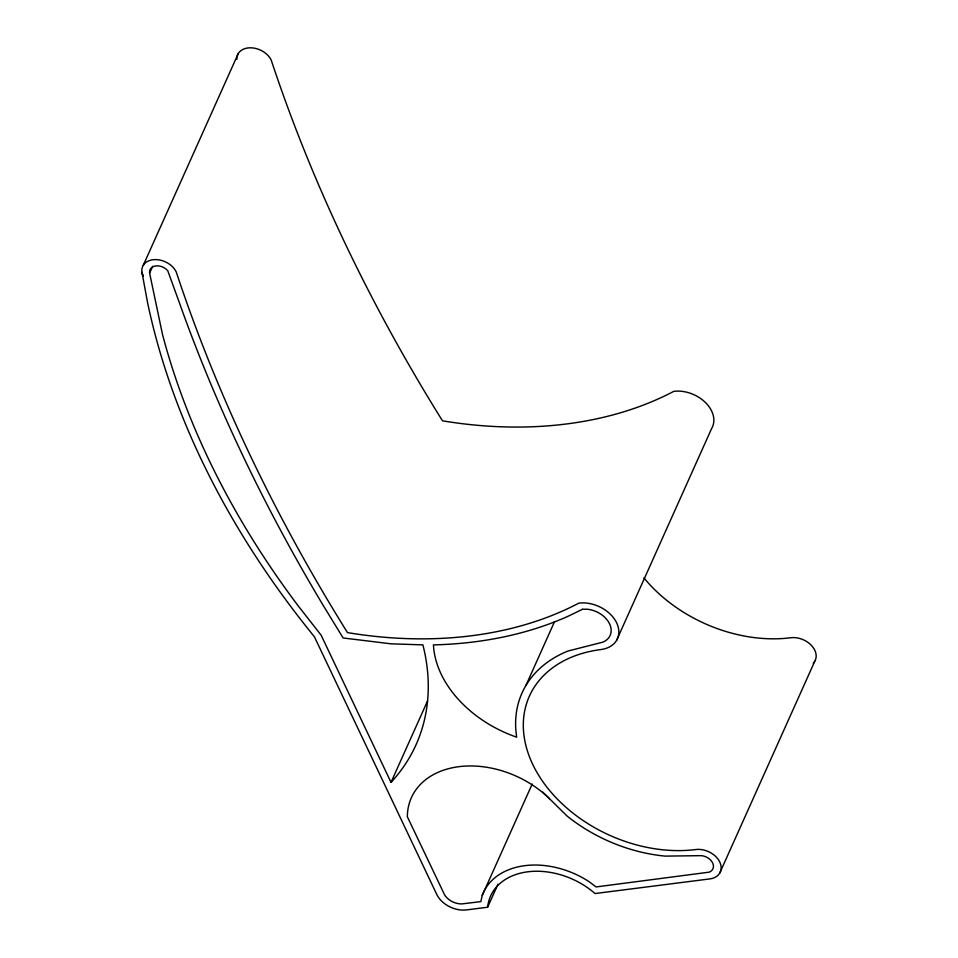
<?xml version="1.0" encoding="UTF-8"?>
<svg xmlns="http://www.w3.org/2000/svg" width="958" height="958" viewBox="0 0 958 958"><rect width="100%" height="100%" fill="white"/><g stroke="black" fill="none" stroke-linecap="round" stroke-linejoin="round"><path stroke-width="1.44" d="M532.193 784.051L482.257 895.383L480.832 901.61L461.72 903.921A15.843 11.436 24.2 0 1 444.656 895L407.354 816.755A86.663 62.533 24.2 0 1 458.906 766.675A86.663 62.533 24.2 0 1 549.425 798.661M143.221 265.426L238.219 53.624M427.567 700.909L391.02 782.363L321.146 635.19L298.178 605.851A914.495 659.846 24.2 0 1 162.501 334.45L149.604 273.09L152.657 266.3M525.882 685.557L554.502 621.742M487.634 907.214A67.814 48.93 24.2 0 1 527.774 871.804A67.814 48.93 24.2 0 1 595.05 893.539L709.77 878.917A19.16 13.819 24.2 0 0 719.793 862.068A19.16 13.819 24.2 0 0 695.819 849.53A130.384 94.076 24.2 0 1 532.672 764.28A130.384 94.076 24.2 0 1 600.858 649.56A30.261 21.842 24.2 0 0 616.689 622.928A30.261 21.842 24.2 0 0 578.824 603.133A376.698 271.809 24.2 0 1 347.479 632.603A1986.138 1433.072 24.2 0 1 176.224 271.928A18.621 13.436 24.2 0 0 155.124 259.594A18.621 13.436 24.2 0 0 141.976 272.371L147.7 303.279A922.446 665.582 24.2 0 0 314.428 636.807L436.716 894.329A23.818 17.184 24.2 0 0 466.51 909.908L487.634 907.214L497.992 884.138M616.617 640.339L711.626 428.549A30.261 21.842 24.2 0 0 705.435 402.516A30.261 21.842 24.2 0 0 673.821 391.343A376.698 271.809 24.2 0 1 442.488 420.813A1986.138 1433.072 24.2 0 1 271.222 60.138A18.621 13.436 24.2 0 0 250.888 47.804A18.621 13.436 24.2 0 0 236.854 59.336M719.745 873.085L814.755 661.295M542.779 792.122L567.208 816.156A138.395 99.86 24.2 0 0 665.247 856.117L701.436 855.65A11.137 8.035 24.2 0 1 712.668 862.966A11.137 8.035 24.2 0 1 709.267 872.151L596.056 886.94L589.206 881.755A75.79 54.69 24.2 0 0 482.257 895.383M142.359 274.431L143.173 276.144L141.976 272.371M643.908 577.866A130.384 94.076 24.2 0 0 790.817 637.741A19.16 13.819 24.2 0 1 811.917 645.955A19.16 13.819 24.2 0 1 813.258 663.235M391.02 782.363A261.498 188.678 24.2 0 0 422.897 644.878L390.996 643.824L343.108 637.968L322.738 604.63A1994.089 1438.808 24.2 0 1 179.35 302.656L167.782 270.779A10.61 7.652 24.2 0 0 155.831 265.905A10.61 7.652 24.2 0 0 149.604 273.09M582.476 609.276L567.555 616.509A384.661 277.545 24.2 0 1 433.447 644.89A107.009 77.215 24.2 0 0 516.697 737.181A138.395 99.86 24.2 0 1 567.878 651.069L602.774 642.171A22.25 16.047 24.2 0 0 609.575 623.838A22.25 16.047 24.2 0 0 587.122 609.216L582.476 609.276"/></g></svg>
